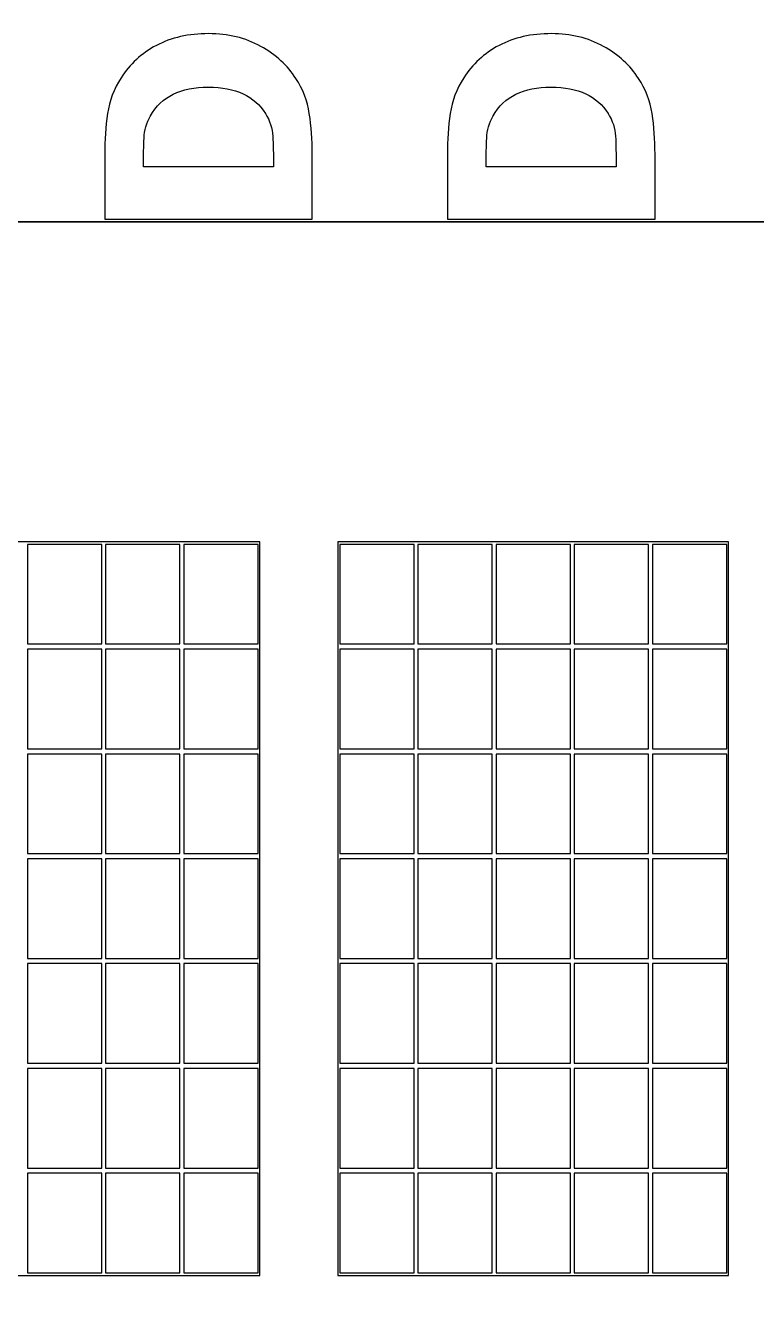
# Model space of a CAD drawing. Header units: centimetres. Extents: x -64.7 to 31.2, y -38.5 to 7.
# Drawn here: x -2.397 to -1.856, y 5.15 to 6.095 of the extents above; entities that cross this region are included whole.
import ezdxf

# ---------------------------------------------------------------- set-up
doc = ezdxf.new("R2010")
doc.units = ezdxf.units.CM
doc.header["$MEASUREMENT"] = 0
doc.layers.add('Layer 1', color=7, linetype='Continuous')

msp = doc.modelspace()

# ---------------------------------------------------------------- linework, layer by layer
at = {"layer": 'Layer 1', "color": 114, "lineweight": 35}
msp.add_open_spline([(-5.5, 6.95), (-5.5, 6.95), (2.5, 6.95), (2.5, 6.95), (2.5, 6.95), (2.5, 6.95), (2.5, 3.35), (2.5, 3.35), (2.5, 3.35), (2.5, 3.35), (-5.5, 3.35), (-5.5, 3.35), (-5.5, 3.35), (-5.5, 3.35), (-5.5, 6.95), (-5.5, 6.95)], degree=3, knots=[0, 0, 0, 0, 0.25, 0.25, 0.25, 0.25, 0.5, 0.5, 0.5, 0.5, 0.75, 0.75, 0.75, 0.75, 1, 1, 1, 1], dxfattribs=at)
at = {"layer": 'Layer 1', "color": 250, "lineweight": 35}
msp.add_open_spline([(-4.8, 6.41), (-4.8, 6.41), (1.8, 6.41), (1.8, 6.41), (1.8, 6.41), (1.8, 6.41), (1.8, 3.89), (1.8, 3.89), (1.8, 3.89), (1.8, 3.89), (-4.8, 3.89), (-4.8, 3.89), (-4.8, 3.89), (-4.8, 3.89), (-4.8, 6.41), (-4.8, 6.41)], degree=3, knots=[0, 0, 0, 0, 0.25, 0.25, 0.25, 0.25, 0.5, 0.5, 0.5, 0.5, 0.75, 0.75, 0.75, 0.75, 1, 1, 1, 1], dxfattribs=at)
at = {"layer": 'Layer 1', "color": 7}
for points in [[(-2.26158, 6.08944), (-2.24722, 6.08944), (-2.23442, 6.0863), (-2.22306, 6.08002), (-2.22306, 6.08002), (-2.21173, 6.07378), (-2.20305, 6.06584), (-2.19699, 6.05624), (-2.19699, 6.05624), (-2.1918, 6.04827), (-2.18848, 6.03956), (-2.187, 6.03017), (-2.187, 6.03017), (-2.18552, 6.02075), (-2.18478, 6.01073), (-2.18478, 6.00012), (-2.18478, 6.00012), (-2.18478, 6.00012), (-2.18478, 5.95196), (-2.18478, 5.95196), (-2.18478, 5.95196), (-2.18478, 5.95196), (-2.33866, 5.95196), (-2.33866, 5.95196), (-2.33866, 5.95196), (-2.33866, 5.95196), (-2.33866, 5.99973), (-2.33866, 5.99973), (-2.33866, 5.99973), (-2.33866, 6.01052), (-2.33796, 6.02068), (-2.33658, 6.0301), (-2.33658, 6.0301), (-2.33521, 6.03956), (-2.33189, 6.04841), (-2.32656, 6.05667), (-2.32656, 6.05667), (-2.32011, 6.06679), (-2.31136, 6.0748), (-2.30039, 6.08066), (-2.30039, 6.08066), (-2.28938, 6.08651), (-2.27643, 6.08944), (-2.26158, 6.08944)], [(-2.00758, 6.08944), (-1.99322, 6.08944), (-1.98042, 6.0863), (-1.96906, 6.08002), (-1.96906, 6.08002), (-1.95773, 6.07378), (-1.94905, 6.06584), (-1.94299, 6.05624), (-1.94299, 6.05624), (-1.9378, 6.04827), (-1.93448, 6.03956), (-1.933, 6.03017), (-1.933, 6.03017), (-1.93152, 6.02075), (-1.93078, 6.01073), (-1.93078, 6.00012), (-1.93078, 6.00012), (-1.93078, 6.00012), (-1.93078, 5.95196), (-1.93078, 5.95196), (-1.93078, 5.95196), (-1.93078, 5.95196), (-2.08466, 5.95196), (-2.08466, 5.95196), (-2.08466, 5.95196), (-2.08466, 5.95196), (-2.08466, 5.99973), (-2.08466, 5.99973), (-2.08466, 5.99973), (-2.08466, 6.01052), (-2.08396, 6.02068), (-2.08258, 6.0301), (-2.08258, 6.0301), (-2.08121, 6.03956), (-2.07789, 6.04841), (-2.07256, 6.05667), (-2.07256, 6.05667), (-2.06611, 6.06679), (-2.05736, 6.0748), (-2.04639, 6.08066), (-2.04639, 6.08066), (-2.03538, 6.08651), (-2.02243, 6.08944), (-2.00758, 6.08944)], [(-2.26186, 6.04975), (-2.27202, 6.04975), (-2.28067, 6.04802), (-2.28786, 6.04453), (-2.28786, 6.04453), (-2.2951, 6.04104), (-2.3007, 6.03571), (-2.30476, 6.02844), (-2.30476, 6.02844), (-2.30769, 6.02322), (-2.30924, 6.01772), (-2.30952, 6.01197), (-2.30952, 6.01197), (-2.30981, 6.00622), (-2.30995, 5.99934), (-2.30995, 5.99137), (-2.30995, 5.99137), (-2.30995, 5.99137), (-2.30995, 5.99063), (-2.30995, 5.99063), (-2.30995, 5.99063), (-2.30995, 5.99063), (-2.2136, 5.99063), (-2.2136, 5.99063), (-2.2136, 5.99063), (-2.2136, 5.99063), (-2.2136, 5.99137), (-2.2136, 5.99137), (-2.2136, 5.99137), (-2.2136, 6.00004), (-2.21374, 6.00735), (-2.21406, 6.01331), (-2.21406, 6.01331), (-2.21438, 6.01927), (-2.21621, 6.02495), (-2.2196, 6.03031), (-2.2196, 6.03031), (-2.22359, 6.03666), (-2.22912, 6.0415), (-2.23615, 6.04478), (-2.23615, 6.04478), (-2.24317, 6.04809), (-2.25174, 6.04975), (-2.26186, 6.04975)], [(-2.00786, 6.04975), (-2.01802, 6.04975), (-2.02667, 6.04802), (-2.03386, 6.04453), (-2.03386, 6.04453), (-2.0411, 6.04104), (-2.0467, 6.03571), (-2.05076, 6.02844), (-2.05076, 6.02844), (-2.05369, 6.02322), (-2.05524, 6.01772), (-2.05552, 6.01197), (-2.05552, 6.01197), (-2.05581, 6.00622), (-2.05595, 5.99934), (-2.05595, 5.99137), (-2.05595, 5.99137), (-2.05595, 5.99137), (-2.05595, 5.99063), (-2.05595, 5.99063), (-2.05595, 5.99063), (-2.05595, 5.99063), (-1.9596, 5.99063), (-1.9596, 5.99063), (-1.9596, 5.99063), (-1.9596, 5.99063), (-1.9596, 5.99137), (-1.9596, 5.99137), (-1.9596, 5.99137), (-1.9596, 6.00004), (-1.95974, 6.00735), (-1.96006, 6.01331), (-1.96006, 6.01331), (-1.96038, 6.01927), (-1.96221, 6.02495), (-1.9656, 6.03031), (-1.9656, 6.03031), (-1.96959, 6.03666), (-1.97512, 6.0415), (-1.98215, 6.04478), (-1.98215, 6.04478), (-1.98917, 6.04809), (-1.99774, 6.04975), (-2.00786, 6.04975)]]:
    msp.add_open_spline(points, degree=3, knots=[0, 0, 0, 0, 0.090909, 0.090909, 0.090909, 0.090909, 0.181818, 0.181818, 0.181818, 0.181818, 0.272727, 0.272727, 0.272727, 0.272727, 0.363636, 0.363636, 0.363636, 0.363636, 0.454545, 0.454545, 0.454545, 0.454545, 0.545455, 0.545455, 0.545455, 0.545455, 0.636364, 0.636364, 0.636364, 0.636364, 0.727273, 0.727273, 0.727273, 0.727273, 0.818182, 0.818182, 0.818182, 0.818182, 0.909091, 0.909091, 0.909091, 0.909091, 1, 1, 1, 1], dxfattribs=at)
at = {"layer": 'Layer 1', "color": 250, "lineweight": 18}
for points in [[(-2.26158, 6.08944), (-2.24722, 6.08944), (-2.23442, 6.0863), (-2.22306, 6.08002), (-2.22306, 6.08002), (-2.21173, 6.07378), (-2.20305, 6.06584), (-2.19699, 6.05624), (-2.19699, 6.05624), (-2.1918, 6.04827), (-2.18848, 6.03956), (-2.187, 6.03017), (-2.187, 6.03017), (-2.18552, 6.02075), (-2.18478, 6.01073), (-2.18478, 6.00012), (-2.18478, 6.00012), (-2.18478, 6.00012), (-2.18478, 5.95196), (-2.18478, 5.95196), (-2.18478, 5.95196), (-2.18478, 5.95196), (-2.33866, 5.95196), (-2.33866, 5.95196), (-2.33866, 5.95196), (-2.33866, 5.95196), (-2.33866, 5.99973), (-2.33866, 5.99973), (-2.33866, 5.99973), (-2.33866, 6.01052), (-2.33796, 6.02068), (-2.33658, 6.0301), (-2.33658, 6.0301), (-2.33521, 6.03956), (-2.33189, 6.04841), (-2.32656, 6.05667), (-2.32656, 6.05667), (-2.32011, 6.06679), (-2.31136, 6.0748), (-2.30039, 6.08066), (-2.30039, 6.08066), (-2.28938, 6.08651), (-2.27643, 6.08944), (-2.26158, 6.08944)], [(-2.00758, 6.08944), (-1.99322, 6.08944), (-1.98042, 6.0863), (-1.96906, 6.08002), (-1.96906, 6.08002), (-1.95773, 6.07378), (-1.94905, 6.06584), (-1.94299, 6.05624), (-1.94299, 6.05624), (-1.9378, 6.04827), (-1.93448, 6.03956), (-1.933, 6.03017), (-1.933, 6.03017), (-1.93152, 6.02075), (-1.93078, 6.01073), (-1.93078, 6.00012), (-1.93078, 6.00012), (-1.93078, 6.00012), (-1.93078, 5.95196), (-1.93078, 5.95196), (-1.93078, 5.95196), (-1.93078, 5.95196), (-2.08466, 5.95196), (-2.08466, 5.95196), (-2.08466, 5.95196), (-2.08466, 5.95196), (-2.08466, 5.99973), (-2.08466, 5.99973), (-2.08466, 5.99973), (-2.08466, 6.01052), (-2.08396, 6.02068), (-2.08258, 6.0301), (-2.08258, 6.0301), (-2.08121, 6.03956), (-2.07789, 6.04841), (-2.07256, 6.05667), (-2.07256, 6.05667), (-2.06611, 6.06679), (-2.05736, 6.0748), (-2.04639, 6.08066), (-2.04639, 6.08066), (-2.03538, 6.08651), (-2.02243, 6.08944), (-2.00758, 6.08944)], [(-2.26186, 6.04975), (-2.27202, 6.04975), (-2.28067, 6.04802), (-2.28786, 6.04453), (-2.28786, 6.04453), (-2.2951, 6.04104), (-2.3007, 6.03571), (-2.30476, 6.02844), (-2.30476, 6.02844), (-2.30769, 6.02322), (-2.30924, 6.01772), (-2.30952, 6.01197), (-2.30952, 6.01197), (-2.30981, 6.00622), (-2.30995, 5.99934), (-2.30995, 5.99137), (-2.30995, 5.99137), (-2.30995, 5.99137), (-2.30995, 5.99063), (-2.30995, 5.99063), (-2.30995, 5.99063), (-2.30995, 5.99063), (-2.2136, 5.99063), (-2.2136, 5.99063), (-2.2136, 5.99063), (-2.2136, 5.99063), (-2.2136, 5.99137), (-2.2136, 5.99137), (-2.2136, 5.99137), (-2.2136, 6.00004), (-2.21374, 6.00735), (-2.21406, 6.01331), (-2.21406, 6.01331), (-2.21438, 6.01927), (-2.21621, 6.02495), (-2.2196, 6.03031), (-2.2196, 6.03031), (-2.22359, 6.03666), (-2.22912, 6.0415), (-2.23615, 6.04478), (-2.23615, 6.04478), (-2.24317, 6.04809), (-2.25174, 6.04975), (-2.26186, 6.04975)], [(-2.00786, 6.04975), (-2.01802, 6.04975), (-2.02667, 6.04802), (-2.03386, 6.04453), (-2.03386, 6.04453), (-2.0411, 6.04104), (-2.0467, 6.03571), (-2.05076, 6.02844), (-2.05076, 6.02844), (-2.05369, 6.02322), (-2.05524, 6.01772), (-2.05552, 6.01197), (-2.05552, 6.01197), (-2.05581, 6.00622), (-2.05595, 5.99934), (-2.05595, 5.99137), (-2.05595, 5.99137), (-2.05595, 5.99137), (-2.05595, 5.99063), (-2.05595, 5.99063), (-2.05595, 5.99063), (-2.05595, 5.99063), (-1.9596, 5.99063), (-1.9596, 5.99063), (-1.9596, 5.99063), (-1.9596, 5.99063), (-1.9596, 5.99137), (-1.9596, 5.99137), (-1.9596, 5.99137), (-1.9596, 6.00004), (-1.95974, 6.00735), (-1.96006, 6.01331), (-1.96006, 6.01331), (-1.96038, 6.01927), (-1.96221, 6.02495), (-1.9656, 6.03031), (-1.9656, 6.03031), (-1.96959, 6.03666), (-1.97512, 6.0415), (-1.98215, 6.04478), (-1.98215, 6.04478), (-1.98917, 6.04809), (-1.99774, 6.04975), (-2.00786, 6.04975)]]:
    msp.add_open_spline(points, degree=3, knots=[0, 0, 0, 0, 0.090909, 0.090909, 0.090909, 0.090909, 0.181818, 0.181818, 0.181818, 0.181818, 0.272727, 0.272727, 0.272727, 0.272727, 0.363636, 0.363636, 0.363636, 0.363636, 0.454545, 0.454545, 0.454545, 0.454545, 0.545455, 0.545455, 0.545455, 0.545455, 0.636364, 0.636364, 0.636364, 0.636364, 0.727273, 0.727273, 0.727273, 0.727273, 0.818182, 0.818182, 0.818182, 0.818182, 0.909091, 0.909091, 0.909091, 0.909091, 1, 1, 1, 1], dxfattribs=at)
at = {"layer": 'Layer 1', "color": 52, "lineweight": 35}
msp.add_open_spline([(-4.3105, 5.95), (-4.3105, 5.95), (1.3105, 5.95), (1.3105, 5.95), (1.3105, 5.95), (1.3105, 5.95), (1.3105, 4.35), (1.3105, 4.35), (1.3105, 4.35), (1.3105, 4.35), (-4.3105, 4.35), (-4.3105, 4.35), (-4.3105, 4.35), (-4.3105, 4.35), (-4.3105, 5.95), (-4.3105, 5.95)], degree=3, knots=[0, 0, 0, 0, 0.25, 0.25, 0.25, 0.25, 0.5, 0.5, 0.5, 0.5, 0.75, 0.75, 0.75, 0.75, 1, 1, 1, 1], dxfattribs=at)
at = {"layer": 'Layer 1', "color": 52}
for points in [[(-2.51321, 5.71262), (-2.51321, 5.71262), (-2.22358, 5.71262), (-2.22358, 5.71262), (-2.22358, 5.71262), (-2.22358, 5.71262), (-2.22358, 5.16859), (-2.22358, 5.16859), (-2.22358, 5.16859), (-2.22358, 5.16859), (-2.51321, 5.16859), (-2.51321, 5.16859), (-2.51321, 5.16859), (-2.51321, 5.16859), (-2.51321, 5.71262), (-2.51321, 5.71262)], [(-2.39591, 5.71068), (-2.39591, 5.71068), (-2.34088, 5.71068), (-2.34088, 5.71068), (-2.34088, 5.71068), (-2.34088, 5.71068), (-2.34088, 5.63684), (-2.34088, 5.63684), (-2.34088, 5.63684), (-2.34088, 5.63684), (-2.39591, 5.63684), (-2.39591, 5.63684), (-2.39591, 5.63684), (-2.39591, 5.63684), (-2.39591, 5.71068), (-2.39591, 5.71068)], [(-2.33798, 5.71068), (-2.33798, 5.71068), (-2.28296, 5.71068), (-2.28296, 5.71068), (-2.28296, 5.71068), (-2.28296, 5.71068), (-2.28296, 5.63684), (-2.28296, 5.63684), (-2.28296, 5.63684), (-2.28296, 5.63684), (-2.33798, 5.63684), (-2.33798, 5.63684), (-2.33798, 5.63684), (-2.33798, 5.63684), (-2.33798, 5.71068), (-2.33798, 5.71068)], [(-2.28006, 5.71068), (-2.28006, 5.71068), (-2.22503, 5.71068), (-2.22503, 5.71068), (-2.22503, 5.71068), (-2.22503, 5.71068), (-2.22503, 5.63684), (-2.22503, 5.63684), (-2.22503, 5.63684), (-2.22503, 5.63684), (-2.28006, 5.63684), (-2.28006, 5.63684), (-2.28006, 5.63684), (-2.28006, 5.63684), (-2.28006, 5.71068), (-2.28006, 5.71068)], [(-2.16585, 5.71262), (-2.16585, 5.71262), (-1.87622, 5.71262), (-1.87622, 5.71262), (-1.87622, 5.71262), (-1.87622, 5.71262), (-1.87622, 5.16859), (-1.87622, 5.16859), (-1.87622, 5.16859), (-1.87622, 5.16859), (-2.16585, 5.16859), (-2.16585, 5.16859), (-2.16585, 5.16859), (-2.16585, 5.16859), (-2.16585, 5.71262), (-2.16585, 5.71262)], [(-2.1644, 5.71068), (-2.1644, 5.71068), (-2.10937, 5.71068), (-2.10937, 5.71068), (-2.10937, 5.71068), (-2.10937, 5.71068), (-2.10937, 5.63684), (-2.10937, 5.63684), (-2.10937, 5.63684), (-2.10937, 5.63684), (-2.1644, 5.63684), (-2.1644, 5.63684), (-2.1644, 5.63684), (-2.1644, 5.63684), (-2.1644, 5.71068), (-2.1644, 5.71068)], [(-2.10648, 5.71068), (-2.10648, 5.71068), (-2.05145, 5.71068), (-2.05145, 5.71068), (-2.05145, 5.71068), (-2.05145, 5.71068), (-2.05145, 5.63684), (-2.05145, 5.63684), (-2.05145, 5.63684), (-2.05145, 5.63684), (-2.10648, 5.63684), (-2.10648, 5.63684), (-2.10648, 5.63684), (-2.10648, 5.63684), (-2.10648, 5.71068), (-2.10648, 5.71068)], [(-2.04855, 5.71068), (-2.04855, 5.71068), (-1.99352, 5.71068), (-1.99352, 5.71068), (-1.99352, 5.71068), (-1.99352, 5.71068), (-1.99352, 5.63684), (-1.99352, 5.63684), (-1.99352, 5.63684), (-1.99352, 5.63684), (-2.04855, 5.63684), (-2.04855, 5.63684), (-2.04855, 5.63684), (-2.04855, 5.63684), (-2.04855, 5.71068), (-2.04855, 5.71068)], [(-1.99063, 5.71068), (-1.99063, 5.71068), (-1.9356, 5.71068), (-1.9356, 5.71068), (-1.9356, 5.71068), (-1.9356, 5.71068), (-1.9356, 5.63684), (-1.9356, 5.63684), (-1.9356, 5.63684), (-1.9356, 5.63684), (-1.99063, 5.63684), (-1.99063, 5.63684), (-1.99063, 5.63684), (-1.99063, 5.63684), (-1.99063, 5.71068), (-1.99063, 5.71068)], [(-1.9327, 5.71068), (-1.9327, 5.71068), (-1.87767, 5.71068), (-1.87767, 5.71068), (-1.87767, 5.71068), (-1.87767, 5.71068), (-1.87767, 5.63684), (-1.87767, 5.63684), (-1.87767, 5.63684), (-1.87767, 5.63684), (-1.9327, 5.63684), (-1.9327, 5.63684), (-1.9327, 5.63684), (-1.9327, 5.63684), (-1.9327, 5.71068), (-1.9327, 5.71068)], [(-2.39591, 5.63296), (-2.39591, 5.63296), (-2.34088, 5.63296), (-2.34088, 5.63296), (-2.34088, 5.63296), (-2.34088, 5.63296), (-2.34088, 5.55913), (-2.34088, 5.55913), (-2.34088, 5.55913), (-2.34088, 5.55913), (-2.39591, 5.55913), (-2.39591, 5.55913), (-2.39591, 5.55913), (-2.39591, 5.55913), (-2.39591, 5.63296), (-2.39591, 5.63296)], [(-2.33798, 5.63296), (-2.33798, 5.63296), (-2.28296, 5.63296), (-2.28296, 5.63296), (-2.28296, 5.63296), (-2.28296, 5.63296), (-2.28296, 5.55913), (-2.28296, 5.55913), (-2.28296, 5.55913), (-2.28296, 5.55913), (-2.33798, 5.55913), (-2.33798, 5.55913), (-2.33798, 5.55913), (-2.33798, 5.55913), (-2.33798, 5.63296), (-2.33798, 5.63296)], [(-2.28006, 5.63296), (-2.28006, 5.63296), (-2.22503, 5.63296), (-2.22503, 5.63296), (-2.22503, 5.63296), (-2.22503, 5.63296), (-2.22503, 5.55913), (-2.22503, 5.55913), (-2.22503, 5.55913), (-2.22503, 5.55913), (-2.28006, 5.55913), (-2.28006, 5.55913), (-2.28006, 5.55913), (-2.28006, 5.55913), (-2.28006, 5.63296), (-2.28006, 5.63296)], [(-2.1644, 5.63296), (-2.1644, 5.63296), (-2.10937, 5.63296), (-2.10937, 5.63296), (-2.10937, 5.63296), (-2.10937, 5.63296), (-2.10937, 5.55913), (-2.10937, 5.55913), (-2.10937, 5.55913), (-2.10937, 5.55913), (-2.1644, 5.55913), (-2.1644, 5.55913), (-2.1644, 5.55913), (-2.1644, 5.55913), (-2.1644, 5.63296), (-2.1644, 5.63296)], [(-2.10648, 5.63296), (-2.10648, 5.63296), (-2.05145, 5.63296), (-2.05145, 5.63296), (-2.05145, 5.63296), (-2.05145, 5.63296), (-2.05145, 5.55913), (-2.05145, 5.55913), (-2.05145, 5.55913), (-2.05145, 5.55913), (-2.10648, 5.55913), (-2.10648, 5.55913), (-2.10648, 5.55913), (-2.10648, 5.55913), (-2.10648, 5.63296), (-2.10648, 5.63296)], [(-2.04855, 5.63296), (-2.04855, 5.63296), (-1.99352, 5.63296), (-1.99352, 5.63296), (-1.99352, 5.63296), (-1.99352, 5.63296), (-1.99352, 5.55913), (-1.99352, 5.55913), (-1.99352, 5.55913), (-1.99352, 5.55913), (-2.04855, 5.55913), (-2.04855, 5.55913), (-2.04855, 5.55913), (-2.04855, 5.55913), (-2.04855, 5.63296), (-2.04855, 5.63296)], [(-1.99063, 5.63296), (-1.99063, 5.63296), (-1.9356, 5.63296), (-1.9356, 5.63296), (-1.9356, 5.63296), (-1.9356, 5.63296), (-1.9356, 5.55913), (-1.9356, 5.55913), (-1.9356, 5.55913), (-1.9356, 5.55913), (-1.99063, 5.55913), (-1.99063, 5.55913), (-1.99063, 5.55913), (-1.99063, 5.55913), (-1.99063, 5.63296), (-1.99063, 5.63296)], [(-1.9327, 5.63296), (-1.9327, 5.63296), (-1.87767, 5.63296), (-1.87767, 5.63296), (-1.87767, 5.63296), (-1.87767, 5.63296), (-1.87767, 5.55913), (-1.87767, 5.55913), (-1.87767, 5.55913), (-1.87767, 5.55913), (-1.9327, 5.55913), (-1.9327, 5.55913), (-1.9327, 5.55913), (-1.9327, 5.55913), (-1.9327, 5.63296), (-1.9327, 5.63296)], [(-2.28006, 5.55524), (-2.28006, 5.55524), (-2.22503, 5.55524), (-2.22503, 5.55524), (-2.22503, 5.55524), (-2.22503, 5.55524), (-2.22503, 5.48141), (-2.22503, 5.48141), (-2.22503, 5.48141), (-2.22503, 5.48141), (-2.28006, 5.48141), (-2.28006, 5.48141), (-2.28006, 5.48141), (-2.28006, 5.48141), (-2.28006, 5.55524), (-2.28006, 5.55524)], [(-2.04855, 5.55524), (-2.04855, 5.55524), (-1.99352, 5.55524), (-1.99352, 5.55524), (-1.99352, 5.55524), (-1.99352, 5.55524), (-1.99352, 5.48141), (-1.99352, 5.48141), (-1.99352, 5.48141), (-1.99352, 5.48141), (-2.04855, 5.48141), (-2.04855, 5.48141), (-2.04855, 5.48141), (-2.04855, 5.48141), (-2.04855, 5.55524), (-2.04855, 5.55524)], [(-2.39591, 5.47752), (-2.39591, 5.47752), (-2.34088, 5.47752), (-2.34088, 5.47752), (-2.34088, 5.47752), (-2.34088, 5.47752), (-2.34088, 5.40369), (-2.34088, 5.40369), (-2.34088, 5.40369), (-2.34088, 5.40369), (-2.39591, 5.40369), (-2.39591, 5.40369), (-2.39591, 5.40369), (-2.39591, 5.40369), (-2.39591, 5.47752), (-2.39591, 5.47752)], [(-2.33798, 5.47752), (-2.33798, 5.47752), (-2.28296, 5.47752), (-2.28296, 5.47752), (-2.28296, 5.47752), (-2.28296, 5.47752), (-2.28296, 5.40369), (-2.28296, 5.40369), (-2.28296, 5.40369), (-2.28296, 5.40369), (-2.33798, 5.40369), (-2.33798, 5.40369), (-2.33798, 5.40369), (-2.33798, 5.40369), (-2.33798, 5.47752), (-2.33798, 5.47752)], [(-2.10648, 5.47752), (-2.10648, 5.47752), (-2.05145, 5.47752), (-2.05145, 5.47752), (-2.05145, 5.47752), (-2.05145, 5.47752), (-2.05145, 5.40369), (-2.05145, 5.40369), (-2.05145, 5.40369), (-2.05145, 5.40369), (-2.10648, 5.40369), (-2.10648, 5.40369), (-2.10648, 5.40369), (-2.10648, 5.40369), (-2.10648, 5.47752), (-2.10648, 5.47752)], [(-1.99063, 5.47752), (-1.99063, 5.47752), (-1.9356, 5.47752), (-1.9356, 5.47752), (-1.9356, 5.47752), (-1.9356, 5.47752), (-1.9356, 5.40369), (-1.9356, 5.40369), (-1.9356, 5.40369), (-1.9356, 5.40369), (-1.99063, 5.40369), (-1.99063, 5.40369), (-1.99063, 5.40369), (-1.99063, 5.40369), (-1.99063, 5.47752), (-1.99063, 5.47752)], [(-2.39591, 5.3998), (-2.39591, 5.3998), (-2.34088, 5.3998), (-2.34088, 5.3998), (-2.34088, 5.3998), (-2.34088, 5.3998), (-2.34088, 5.32597), (-2.34088, 5.32597), (-2.34088, 5.32597), (-2.34088, 5.32597), (-2.39591, 5.32597), (-2.39591, 5.32597), (-2.39591, 5.32597), (-2.39591, 5.32597), (-2.39591, 5.3998), (-2.39591, 5.3998)], [(-2.33798, 5.3998), (-2.33798, 5.3998), (-2.28296, 5.3998), (-2.28296, 5.3998), (-2.28296, 5.3998), (-2.28296, 5.3998), (-2.28296, 5.32597), (-2.28296, 5.32597), (-2.28296, 5.32597), (-2.28296, 5.32597), (-2.33798, 5.32597), (-2.33798, 5.32597), (-2.33798, 5.32597), (-2.33798, 5.32597), (-2.33798, 5.3998), (-2.33798, 5.3998)], [(-2.10648, 5.3998), (-2.10648, 5.3998), (-2.05145, 5.3998), (-2.05145, 5.3998), (-2.05145, 5.3998), (-2.05145, 5.3998), (-2.05145, 5.32597), (-2.05145, 5.32597), (-2.05145, 5.32597), (-2.05145, 5.32597), (-2.10648, 5.32597), (-2.10648, 5.32597), (-2.10648, 5.32597), (-2.10648, 5.32597), (-2.10648, 5.3998), (-2.10648, 5.3998)], [(-1.99063, 5.3998), (-1.99063, 5.3998), (-1.9356, 5.3998), (-1.9356, 5.3998), (-1.9356, 5.3998), (-1.9356, 5.3998), (-1.9356, 5.32597), (-1.9356, 5.32597), (-1.9356, 5.32597), (-1.9356, 5.32597), (-1.99063, 5.32597), (-1.99063, 5.32597), (-1.99063, 5.32597), (-1.99063, 5.32597), (-1.99063, 5.3998), (-1.99063, 5.3998)], [(-2.39591, 5.32208), (-2.39591, 5.32208), (-2.34088, 5.32208), (-2.34088, 5.32208), (-2.34088, 5.32208), (-2.34088, 5.32208), (-2.34088, 5.24825), (-2.34088, 5.24825), (-2.34088, 5.24825), (-2.34088, 5.24825), (-2.39591, 5.24825), (-2.39591, 5.24825), (-2.39591, 5.24825), (-2.39591, 5.24825), (-2.39591, 5.32208), (-2.39591, 5.32208)], [(-2.33798, 5.32208), (-2.33798, 5.32208), (-2.28296, 5.32208), (-2.28296, 5.32208), (-2.28296, 5.32208), (-2.28296, 5.32208), (-2.28296, 5.24825), (-2.28296, 5.24825), (-2.28296, 5.24825), (-2.28296, 5.24825), (-2.33798, 5.24825), (-2.33798, 5.24825), (-2.33798, 5.24825), (-2.33798, 5.24825), (-2.33798, 5.32208), (-2.33798, 5.32208)], [(-2.10648, 5.32208), (-2.10648, 5.32208), (-2.05145, 5.32208), (-2.05145, 5.32208), (-2.05145, 5.32208), (-2.05145, 5.32208), (-2.05145, 5.24825), (-2.05145, 5.24825), (-2.05145, 5.24825), (-2.05145, 5.24825), (-2.10648, 5.24825), (-2.10648, 5.24825), (-2.10648, 5.24825), (-2.10648, 5.24825), (-2.10648, 5.32208), (-2.10648, 5.32208)], [(-2.04855, 5.32208), (-2.04855, 5.32208), (-1.99352, 5.32208), (-1.99352, 5.32208), (-1.99352, 5.32208), (-1.99352, 5.32208), (-1.99352, 5.24825), (-1.99352, 5.24825), (-1.99352, 5.24825), (-1.99352, 5.24825), (-2.04855, 5.24825), (-2.04855, 5.24825), (-2.04855, 5.24825), (-2.04855, 5.24825), (-2.04855, 5.32208), (-2.04855, 5.32208)], [(-1.99063, 5.32208), (-1.99063, 5.32208), (-1.9356, 5.32208), (-1.9356, 5.32208), (-1.9356, 5.32208), (-1.9356, 5.32208), (-1.9356, 5.24825), (-1.9356, 5.24825), (-1.9356, 5.24825), (-1.9356, 5.24825), (-1.99063, 5.24825), (-1.99063, 5.24825), (-1.99063, 5.24825), (-1.99063, 5.24825), (-1.99063, 5.32208), (-1.99063, 5.32208)], [(-2.28006, 5.24437), (-2.28006, 5.24437), (-2.22503, 5.24437), (-2.22503, 5.24437), (-2.22503, 5.24437), (-2.22503, 5.24437), (-2.22503, 5.17053), (-2.22503, 5.17053), (-2.22503, 5.17053), (-2.22503, 5.17053), (-2.28006, 5.17053), (-2.28006, 5.17053), (-2.28006, 5.17053), (-2.28006, 5.17053), (-2.28006, 5.24437), (-2.28006, 5.24437)], [(-2.10648, 5.24437), (-2.10648, 5.24437), (-2.05145, 5.24437), (-2.05145, 5.24437), (-2.05145, 5.24437), (-2.05145, 5.24437), (-2.05145, 5.17053), (-2.05145, 5.17053), (-2.05145, 5.17053), (-2.05145, 5.17053), (-2.10648, 5.17053), (-2.10648, 5.17053), (-2.10648, 5.17053), (-2.10648, 5.17053), (-2.10648, 5.24437), (-2.10648, 5.24437)], [(-2.04855, 5.24437), (-2.04855, 5.24437), (-1.99352, 5.24437), (-1.99352, 5.24437), (-1.99352, 5.24437), (-1.99352, 5.24437), (-1.99352, 5.17053), (-1.99352, 5.17053), (-1.99352, 5.17053), (-1.99352, 5.17053), (-2.04855, 5.17053), (-2.04855, 5.17053), (-2.04855, 5.17053), (-2.04855, 5.17053), (-2.04855, 5.24437), (-2.04855, 5.24437)], [(-1.99063, 5.24437), (-1.99063, 5.24437), (-1.9356, 5.24437), (-1.9356, 5.24437), (-1.9356, 5.24437), (-1.9356, 5.24437), (-1.9356, 5.17053), (-1.9356, 5.17053), (-1.9356, 5.17053), (-1.9356, 5.17053), (-1.99063, 5.17053), (-1.99063, 5.17053), (-1.99063, 5.17053), (-1.99063, 5.17053), (-1.99063, 5.24437), (-1.99063, 5.24437)]]:
    msp.add_open_spline(points, degree=3, knots=[0, 0, 0, 0, 0.25, 0.25, 0.25, 0.25, 0.5, 0.5, 0.5, 0.5, 0.75, 0.75, 0.75, 0.75, 1, 1, 1, 1], dxfattribs=at)
at = {"layer": 'Layer 1', "color": 250}
for points in [[(-2.39591, 5.55524), (-2.39591, 5.55524), (-2.34088, 5.55524), (-2.34088, 5.55524), (-2.34088, 5.55524), (-2.34088, 5.55524), (-2.34088, 5.48141), (-2.34088, 5.48141), (-2.34088, 5.48141), (-2.34088, 5.48141), (-2.39591, 5.48141), (-2.39591, 5.48141), (-2.39591, 5.48141), (-2.39591, 5.48141), (-2.39591, 5.55524), (-2.39591, 5.55524)], [(-2.33798, 5.55524), (-2.33798, 5.55524), (-2.28296, 5.55524), (-2.28296, 5.55524), (-2.28296, 5.55524), (-2.28296, 5.55524), (-2.28296, 5.48141), (-2.28296, 5.48141), (-2.28296, 5.48141), (-2.28296, 5.48141), (-2.33798, 5.48141), (-2.33798, 5.48141), (-2.33798, 5.48141), (-2.33798, 5.48141), (-2.33798, 5.55524), (-2.33798, 5.55524)], [(-2.1644, 5.55524), (-2.1644, 5.55524), (-2.10937, 5.55524), (-2.10937, 5.55524), (-2.10937, 5.55524), (-2.10937, 5.55524), (-2.10937, 5.48141), (-2.10937, 5.48141), (-2.10937, 5.48141), (-2.10937, 5.48141), (-2.1644, 5.48141), (-2.1644, 5.48141), (-2.1644, 5.48141), (-2.1644, 5.48141), (-2.1644, 5.55524), (-2.1644, 5.55524)], [(-2.10648, 5.55524), (-2.10648, 5.55524), (-2.05145, 5.55524), (-2.05145, 5.55524), (-2.05145, 5.55524), (-2.05145, 5.55524), (-2.05145, 5.48141), (-2.05145, 5.48141), (-2.05145, 5.48141), (-2.05145, 5.48141), (-2.10648, 5.48141), (-2.10648, 5.48141), (-2.10648, 5.48141), (-2.10648, 5.48141), (-2.10648, 5.55524), (-2.10648, 5.55524)], [(-1.99063, 5.55524), (-1.99063, 5.55524), (-1.9356, 5.55524), (-1.9356, 5.55524), (-1.9356, 5.55524), (-1.9356, 5.55524), (-1.9356, 5.48141), (-1.9356, 5.48141), (-1.9356, 5.48141), (-1.9356, 5.48141), (-1.99063, 5.48141), (-1.99063, 5.48141), (-1.99063, 5.48141), (-1.99063, 5.48141), (-1.99063, 5.55524), (-1.99063, 5.55524)], [(-1.9327, 5.55524), (-1.9327, 5.55524), (-1.87767, 5.55524), (-1.87767, 5.55524), (-1.87767, 5.55524), (-1.87767, 5.55524), (-1.87767, 5.48141), (-1.87767, 5.48141), (-1.87767, 5.48141), (-1.87767, 5.48141), (-1.9327, 5.48141), (-1.9327, 5.48141), (-1.9327, 5.48141), (-1.9327, 5.48141), (-1.9327, 5.55524), (-1.9327, 5.55524)], [(-2.28006, 5.47752), (-2.28006, 5.47752), (-2.22503, 5.47752), (-2.22503, 5.47752), (-2.22503, 5.47752), (-2.22503, 5.47752), (-2.22503, 5.40369), (-2.22503, 5.40369), (-2.22503, 5.40369), (-2.22503, 5.40369), (-2.28006, 5.40369), (-2.28006, 5.40369), (-2.28006, 5.40369), (-2.28006, 5.40369), (-2.28006, 5.47752), (-2.28006, 5.47752)], [(-2.1644, 5.47752), (-2.1644, 5.47752), (-2.10937, 5.47752), (-2.10937, 5.47752), (-2.10937, 5.47752), (-2.10937, 5.47752), (-2.10937, 5.40369), (-2.10937, 5.40369), (-2.10937, 5.40369), (-2.10937, 5.40369), (-2.1644, 5.40369), (-2.1644, 5.40369), (-2.1644, 5.40369), (-2.1644, 5.40369), (-2.1644, 5.47752), (-2.1644, 5.47752)], [(-2.04855, 5.47752), (-2.04855, 5.47752), (-1.99352, 5.47752), (-1.99352, 5.47752), (-1.99352, 5.47752), (-1.99352, 5.47752), (-1.99352, 5.40369), (-1.99352, 5.40369), (-1.99352, 5.40369), (-1.99352, 5.40369), (-2.04855, 5.40369), (-2.04855, 5.40369), (-2.04855, 5.40369), (-2.04855, 5.40369), (-2.04855, 5.47752), (-2.04855, 5.47752)], [(-1.9327, 5.47752), (-1.9327, 5.47752), (-1.87767, 5.47752), (-1.87767, 5.47752), (-1.87767, 5.47752), (-1.87767, 5.47752), (-1.87767, 5.40369), (-1.87767, 5.40369), (-1.87767, 5.40369), (-1.87767, 5.40369), (-1.9327, 5.40369), (-1.9327, 5.40369), (-1.9327, 5.40369), (-1.9327, 5.40369), (-1.9327, 5.47752), (-1.9327, 5.47752)], [(-2.28006, 5.3998), (-2.28006, 5.3998), (-2.22503, 5.3998), (-2.22503, 5.3998), (-2.22503, 5.3998), (-2.22503, 5.3998), (-2.22503, 5.32597), (-2.22503, 5.32597), (-2.22503, 5.32597), (-2.22503, 5.32597), (-2.28006, 5.32597), (-2.28006, 5.32597), (-2.28006, 5.32597), (-2.28006, 5.32597), (-2.28006, 5.3998), (-2.28006, 5.3998)], [(-2.1644, 5.3998), (-2.1644, 5.3998), (-2.10937, 5.3998), (-2.10937, 5.3998), (-2.10937, 5.3998), (-2.10937, 5.3998), (-2.10937, 5.32597), (-2.10937, 5.32597), (-2.10937, 5.32597), (-2.10937, 5.32597), (-2.1644, 5.32597), (-2.1644, 5.32597), (-2.1644, 5.32597), (-2.1644, 5.32597), (-2.1644, 5.3998), (-2.1644, 5.3998)], [(-2.04855, 5.3998), (-2.04855, 5.3998), (-1.99352, 5.3998), (-1.99352, 5.3998), (-1.99352, 5.3998), (-1.99352, 5.3998), (-1.99352, 5.32597), (-1.99352, 5.32597), (-1.99352, 5.32597), (-1.99352, 5.32597), (-2.04855, 5.32597), (-2.04855, 5.32597), (-2.04855, 5.32597), (-2.04855, 5.32597), (-2.04855, 5.3998), (-2.04855, 5.3998)], [(-1.9327, 5.3998), (-1.9327, 5.3998), (-1.87767, 5.3998), (-1.87767, 5.3998), (-1.87767, 5.3998), (-1.87767, 5.3998), (-1.87767, 5.32597), (-1.87767, 5.32597), (-1.87767, 5.32597), (-1.87767, 5.32597), (-1.9327, 5.32597), (-1.9327, 5.32597), (-1.9327, 5.32597), (-1.9327, 5.32597), (-1.9327, 5.3998), (-1.9327, 5.3998)], [(-2.28006, 5.32208), (-2.28006, 5.32208), (-2.22503, 5.32208), (-2.22503, 5.32208), (-2.22503, 5.32208), (-2.22503, 5.32208), (-2.22503, 5.24825), (-2.22503, 5.24825), (-2.22503, 5.24825), (-2.22503, 5.24825), (-2.28006, 5.24825), (-2.28006, 5.24825), (-2.28006, 5.24825), (-2.28006, 5.24825), (-2.28006, 5.32208), (-2.28006, 5.32208)], [(-2.1644, 5.32208), (-2.1644, 5.32208), (-2.10937, 5.32208), (-2.10937, 5.32208), (-2.10937, 5.32208), (-2.10937, 5.32208), (-2.10937, 5.24825), (-2.10937, 5.24825), (-2.10937, 5.24825), (-2.10937, 5.24825), (-2.1644, 5.24825), (-2.1644, 5.24825), (-2.1644, 5.24825), (-2.1644, 5.24825), (-2.1644, 5.32208), (-2.1644, 5.32208)], [(-1.9327, 5.32208), (-1.9327, 5.32208), (-1.87767, 5.32208), (-1.87767, 5.32208), (-1.87767, 5.32208), (-1.87767, 5.32208), (-1.87767, 5.24825), (-1.87767, 5.24825), (-1.87767, 5.24825), (-1.87767, 5.24825), (-1.9327, 5.24825), (-1.9327, 5.24825), (-1.9327, 5.24825), (-1.9327, 5.24825), (-1.9327, 5.32208), (-1.9327, 5.32208)], [(-2.39591, 5.24437), (-2.39591, 5.24437), (-2.34088, 5.24437), (-2.34088, 5.24437), (-2.34088, 5.24437), (-2.34088, 5.24437), (-2.34088, 5.17053), (-2.34088, 5.17053), (-2.34088, 5.17053), (-2.34088, 5.17053), (-2.39591, 5.17053), (-2.39591, 5.17053), (-2.39591, 5.17053), (-2.39591, 5.17053), (-2.39591, 5.24437), (-2.39591, 5.24437)], [(-2.33798, 5.24437), (-2.33798, 5.24437), (-2.28296, 5.24437), (-2.28296, 5.24437), (-2.28296, 5.24437), (-2.28296, 5.24437), (-2.28296, 5.17053), (-2.28296, 5.17053), (-2.28296, 5.17053), (-2.28296, 5.17053), (-2.33798, 5.17053), (-2.33798, 5.17053), (-2.33798, 5.17053), (-2.33798, 5.17053), (-2.33798, 5.24437), (-2.33798, 5.24437)], [(-2.1644, 5.24437), (-2.1644, 5.24437), (-2.10937, 5.24437), (-2.10937, 5.24437), (-2.10937, 5.24437), (-2.10937, 5.24437), (-2.10937, 5.17053), (-2.10937, 5.17053), (-2.10937, 5.17053), (-2.10937, 5.17053), (-2.1644, 5.17053), (-2.1644, 5.17053), (-2.1644, 5.17053), (-2.1644, 5.17053), (-2.1644, 5.24437), (-2.1644, 5.24437)], [(-1.9327, 5.24437), (-1.9327, 5.24437), (-1.87767, 5.24437), (-1.87767, 5.24437), (-1.87767, 5.24437), (-1.87767, 5.24437), (-1.87767, 5.17053), (-1.87767, 5.17053), (-1.87767, 5.17053), (-1.87767, 5.17053), (-1.9327, 5.17053), (-1.9327, 5.17053), (-1.9327, 5.17053), (-1.9327, 5.17053), (-1.9327, 5.24437), (-1.9327, 5.24437)]]:
    msp.add_open_spline(points, degree=3, knots=[0, 0, 0, 0, 0.25, 0.25, 0.25, 0.25, 0.5, 0.5, 0.5, 0.5, 0.75, 0.75, 0.75, 0.75, 1, 1, 1, 1], dxfattribs=at)

doc.saveas('drawing.dxf')
